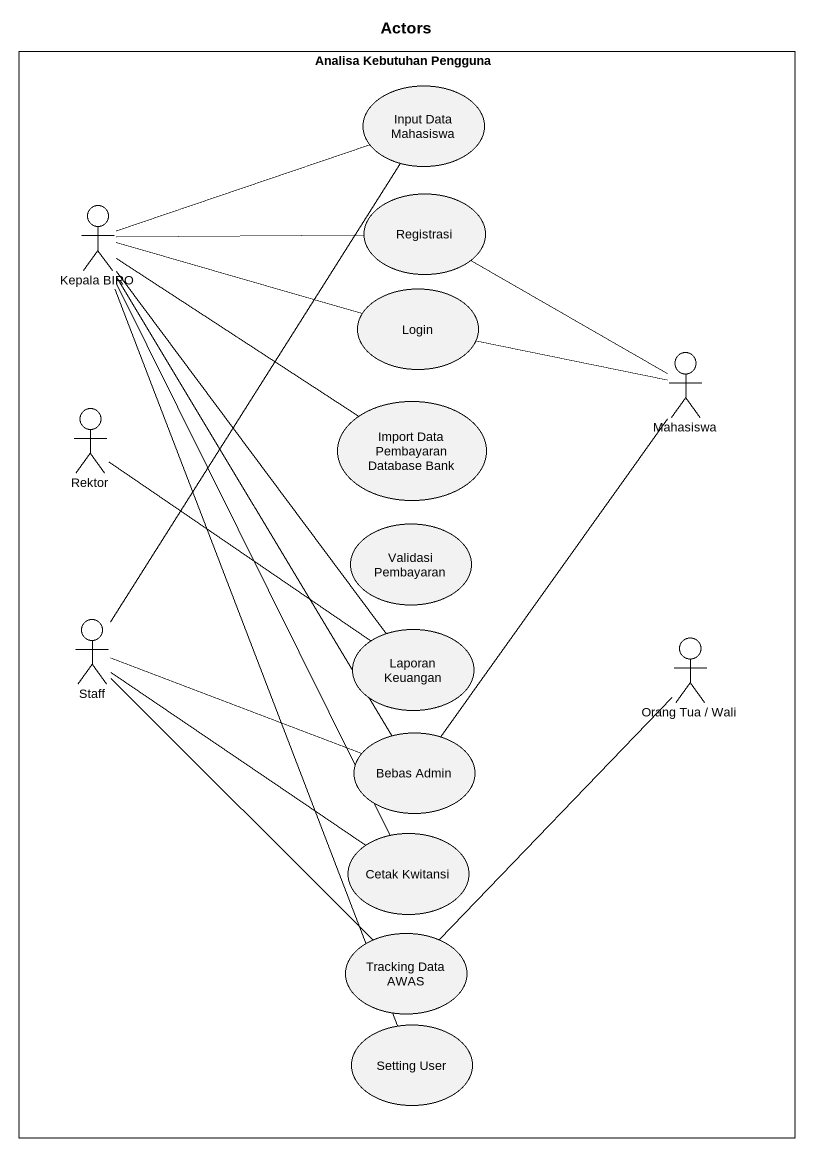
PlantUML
@startuml
title Actors
rectangle "Analisa Kebutuhan Pengguna" as Analisa_Kebutuhan_Pengguna {
  usecase "Input Data Mahasiswa" as Input_Data_Mahasiswa
  actor "Kepala BIRO" as Kepala_BIRO
  usecase Registrasi
  usecase Login
  actor Mahasiswa
  actor Rektor
  usecase "Import Data Pembayaran Database Bank" as Import_Data_Pembayaran
  usecase "Validasi Pembayaran" as Validasi_Pembayaran
  actor Staff
  usecase "Laporan Keuangan" as Laporan_Keuangan
  actor "Orang Tua / Wali" as Orang_Tua_Wali
  usecase "Bebas Admin" as Bebas_Admin
  usecase "Cetak Kwitansi" as Cetak_Kwitansi
  usecase "Tracking Data AWAS" as Tracking_Data_AWAS
  usecase "Setting User" as Setting_User
}
Kepala_BIRO -right- Input_Data_Mahasiswa
Kepala_BIRO -right- Registrasi
Kepala_BIRO -right- Login
Kepala_BIRO -- Import_Data_Pembayaran
Kepala_BIRO -- Laporan_Keuangan
Kepala_BIRO -- Laporan_Keuangan
Kepala_BIRO -- Bebas_Admin
Kepala_BIRO -- Cetak_Kwitansi
Kepala_BIRO -- Setting_User
Mahasiswa -up- Registrasi
Mahasiswa -left- Login
Mahasiswa -- Bebas_Admin
Rektor -- Laporan_Keuangan
Staff -up- Input_Data_Mahasiswa
Staff -right- Bebas_Admin
Staff -- Cetak_Kwitansi
Staff -- Tracking_Data_AWAS
Orang_Tua_Wali -- Tracking_Data_AWAS
@enduml
